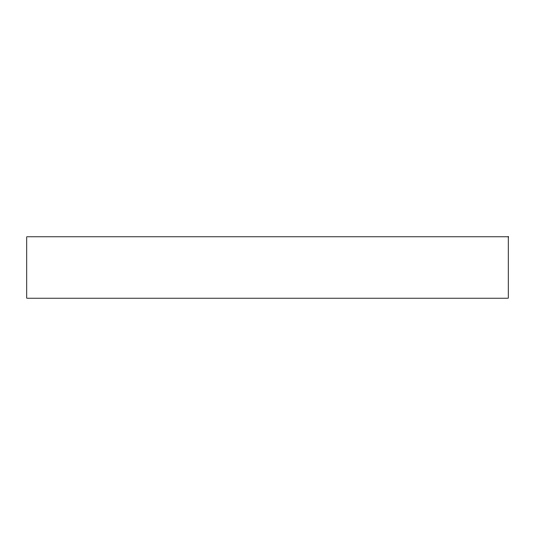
<?xml version="1.0" encoding="UTF-8"?>
<svg xmlns="http://www.w3.org/2000/svg" width="535" height="535" viewBox="0 0 535 535"><rect width="100%" height="100%" fill="white"/><g stroke="black" fill="none" stroke-linecap="round" stroke-linejoin="round"><path stroke-width="0.8" d="M508.25 236.798L26.75 236.798L26.75 298.202L508.25 298.202L508.25 236.798"/></g></svg>
